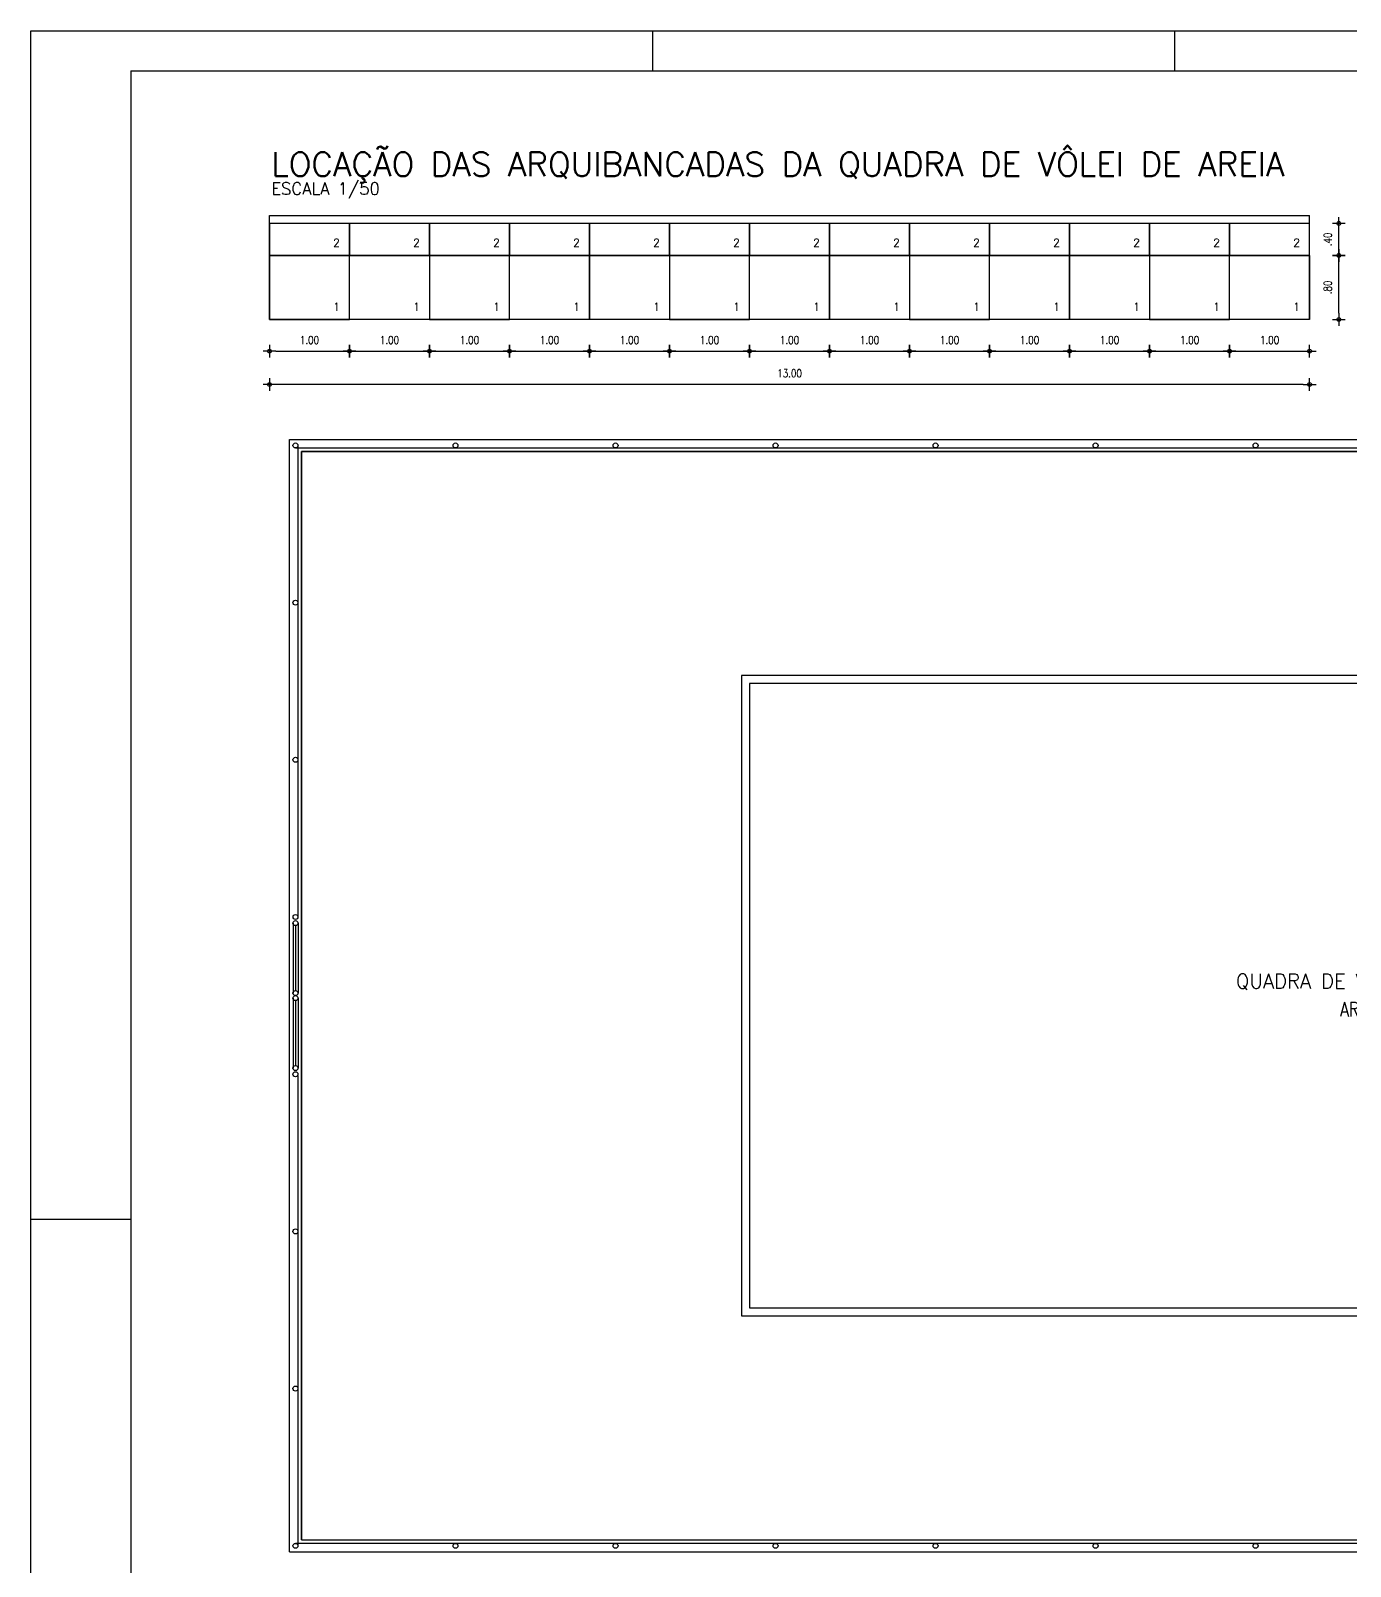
# Model space of a CAD drawing. Extents: x 87 to 216, y 36 to 112.
# Drawn here: x 86.63 to 103.12, y 46.35 to 65.54 of the extents above; entities that cross this region are included whole.
import ezdxf

# ---------------------------------------------------------------- set-up
doc = ezdxf.new("R2010")
doc.units = 0
doc.header["$LTSCALE"] = 0.5
doc.header["$MEASUREMENT"] = 0
doc.header["$PDMODE"] = 34
doc.header["$PDSIZE"] = -5
doc.layers.get('0').update_dxf_attribs({"linetype": 'CONTINUOUS'})
doc.layers.get('DEFPOINTS').update_dxf_attribs({"linetype": 'CONTINUOUS'})
for name, color, linetype in [('06', 6, 'CONTINUOUS'), ('1', 2, 'CONTINUOUS'), ('ARQUIB', 3, 'CONTINUOUS'), ('ARQUIT', 8, 'CONTINUOUS'), ('CERCADURA', 7, 'CONTINUOUS'), ('Cotas', 44, 'CONTINUOUS')]:
    doc.layers.add(name, color=color, linetype=linetype)
doc.styles.add('AMB200', font='ROMANS.SHX')
doc.styles.add('COTAS', font='romans.shx', dxfattribs={"width": 0.8})
doc.styles.get("Standard").update_dxf_attribs({"font": 'romans.shx'})
doc.dimstyles.new('1-50', dxfattribs={"dimtxt": 0.1, "dimasz": 0.08, "dimexe": 0.18, "dimexo": 0.063, "dimgap": 0.04, "dimtad": 0, "dimzin": 4, "dimdsep": 46, "dimtxsty": 'COTAS', "dimblk": 'BOLA', "dimblk1": 'BOLA', "dimblk2": 'BOLA', "dimsah": 1, "dimcen": 0.09, "dimse1": 1, "dimse2": 1, "dimclrd": 44, "dimclre": 44, "dimclrt": 2, "dimadec": 0, "dimazin": 0, "dimtfac": 0.72, "dimtix": 1, "dimtmove": 1, "dimatfit": 3, "dimldrblk": 'BOLA', "dimfxl": 1, "dimtvp": 1.4, "dimtolj": 1, "dimtzin": 4, "dimarcsym": 0})

# ---------------------------------------------------------------- blocks, each defined once
blk = doc.blocks.new('BOLA')
at = {"linetype": 'Continuous'}
for p, q in [((-1, 0), (1, 0)), ((0, -1), (0, 1))]:
    blk.add_line(p, q, dxfattribs=at)
blk.add_circle((0, 0), 0.3, dxfattribs=at)
blk = doc.blocks.new('*D84')
at = {"layer": 'Cotas', "color": 44, "lineweight": -2}
blk.add_line((89.693, 61.533), (90.533, 61.533), dxfattribs=at)
at = {"layer": 'DEFPOINTS', "color": 0}
for p in [(89.613, 61.93), (90.613, 61.93), (90.613, 61.533)]:
    blk.add_point(p, dxfattribs=at)
at = {"layer": 'Cotas', "color": 44, "lineweight": -2, "xscale": 0.08, "yscale": 0.08, "zscale": 0.08, "rotation": 180}
blk.add_blockref('BOLA', (89.613, 61.533), dxfattribs=at)
at = {"layer": 'Cotas', "color": 44, "lineweight": -2, "xscale": 0.08, "yscale": 0.08, "zscale": 0.08}
blk.add_blockref('BOLA', (90.613, 61.533), dxfattribs=at)
at = {"layer": 'Cotas', "color": 2, "insert": (90.113, 61.673), "char_height": 0.1, "attachment_point": 5, "style": 'COTAS'}
blk.add_mtext('\\A1;1.00', dxfattribs=at)
blk = doc.blocks.new('*D85')
at = {"layer": 'Cotas', "color": 44, "lineweight": -2}
blk.add_line((90.693, 61.533), (91.533, 61.533), dxfattribs=at)
at = {"layer": 'DEFPOINTS', "color": 0}
for p in [(90.613, 61.93), (91.613, 61.93), (91.613, 61.533)]:
    blk.add_point(p, dxfattribs=at)
at = {"layer": 'Cotas', "color": 44, "lineweight": -2, "xscale": 0.08, "yscale": 0.08, "zscale": 0.08, "rotation": 180}
blk.add_blockref('BOLA', (90.613, 61.533), dxfattribs=at)
at = {"layer": 'Cotas', "color": 44, "lineweight": -2, "xscale": 0.08, "yscale": 0.08, "zscale": 0.08}
blk.add_blockref('BOLA', (91.613, 61.533), dxfattribs=at)
at = {"layer": 'Cotas', "color": 2, "insert": (91.113, 61.673), "char_height": 0.1, "attachment_point": 5, "style": 'COTAS'}
blk.add_mtext('\\A1;1.00', dxfattribs=at)
blk = doc.blocks.new('*D86')
at = {"layer": 'Cotas', "color": 44, "lineweight": -2}
blk.add_line((91.693, 61.533), (92.533, 61.533), dxfattribs=at)
at = {"layer": 'DEFPOINTS', "color": 0}
for p in [(91.613, 61.93), (92.613, 61.93), (92.613, 61.533)]:
    blk.add_point(p, dxfattribs=at)
at = {"layer": 'Cotas', "color": 44, "lineweight": -2, "xscale": 0.08, "yscale": 0.08, "zscale": 0.08, "rotation": 180}
blk.add_blockref('BOLA', (91.613, 61.533), dxfattribs=at)
at = {"layer": 'Cotas', "color": 44, "lineweight": -2, "xscale": 0.08, "yscale": 0.08, "zscale": 0.08}
blk.add_blockref('BOLA', (92.613, 61.533), dxfattribs=at)
at = {"layer": 'Cotas', "color": 2, "insert": (92.113, 61.673), "char_height": 0.1, "attachment_point": 5, "style": 'COTAS'}
blk.add_mtext('\\A1;1.00', dxfattribs=at)
blk = doc.blocks.new('*D87')
at = {"layer": 'Cotas', "color": 44, "lineweight": -2}
blk.add_line((92.693, 61.533), (93.533, 61.533), dxfattribs=at)
at = {"layer": 'DEFPOINTS', "color": 0}
for p in [(92.613, 61.93), (93.613, 61.93), (93.613, 61.533)]:
    blk.add_point(p, dxfattribs=at)
at = {"layer": 'Cotas', "color": 44, "lineweight": -2, "xscale": 0.08, "yscale": 0.08, "zscale": 0.08, "rotation": 180}
blk.add_blockref('BOLA', (92.613, 61.533), dxfattribs=at)
at = {"layer": 'Cotas', "color": 44, "lineweight": -2, "xscale": 0.08, "yscale": 0.08, "zscale": 0.08}
blk.add_blockref('BOLA', (93.613, 61.533), dxfattribs=at)
at = {"layer": 'Cotas', "color": 2, "insert": (93.113, 61.673), "char_height": 0.1, "attachment_point": 5, "style": 'COTAS'}
blk.add_mtext('\\A1;1.00', dxfattribs=at)
blk = doc.blocks.new('*D88')
at = {"layer": 'Cotas', "color": 44, "lineweight": -2}
blk.add_line((93.693, 61.533), (94.533, 61.533), dxfattribs=at)
at = {"layer": 'DEFPOINTS', "color": 0}
for p in [(93.613, 61.93), (94.613, 61.93), (94.613, 61.533)]:
    blk.add_point(p, dxfattribs=at)
at = {"layer": 'Cotas', "color": 44, "lineweight": -2, "xscale": 0.08, "yscale": 0.08, "zscale": 0.08, "rotation": 180}
blk.add_blockref('BOLA', (93.613, 61.533), dxfattribs=at)
at = {"layer": 'Cotas', "color": 44, "lineweight": -2, "xscale": 0.08, "yscale": 0.08, "zscale": 0.08}
blk.add_blockref('BOLA', (94.613, 61.533), dxfattribs=at)
at = {"layer": 'Cotas', "color": 2, "insert": (94.113, 61.673), "char_height": 0.1, "attachment_point": 5, "style": 'COTAS'}
blk.add_mtext('\\A1;1.00', dxfattribs=at)
blk = doc.blocks.new('*D89')
at = {"layer": 'Cotas', "color": 44, "lineweight": -2}
blk.add_line((94.693, 61.533), (95.533, 61.533), dxfattribs=at)
at = {"layer": 'DEFPOINTS', "color": 0}
for p in [(94.613, 61.93), (95.613, 61.93), (95.613, 61.533)]:
    blk.add_point(p, dxfattribs=at)
at = {"layer": 'Cotas', "color": 44, "lineweight": -2, "xscale": 0.08, "yscale": 0.08, "zscale": 0.08, "rotation": 180}
blk.add_blockref('BOLA', (94.613, 61.533), dxfattribs=at)
at = {"layer": 'Cotas', "color": 44, "lineweight": -2, "xscale": 0.08, "yscale": 0.08, "zscale": 0.08}
blk.add_blockref('BOLA', (95.613, 61.533), dxfattribs=at)
at = {"layer": 'Cotas', "color": 2, "insert": (95.113, 61.673), "char_height": 0.1, "attachment_point": 5, "style": 'COTAS'}
blk.add_mtext('\\A1;1.00', dxfattribs=at)
blk = doc.blocks.new('*D90')
at = {"layer": 'Cotas', "color": 44, "lineweight": -2}
blk.add_line((95.693, 61.533), (96.533, 61.533), dxfattribs=at)
at = {"layer": 'DEFPOINTS', "color": 0}
for p in [(95.613, 61.93), (96.613, 61.93), (96.613, 61.533)]:
    blk.add_point(p, dxfattribs=at)
at = {"layer": 'Cotas', "color": 44, "lineweight": -2, "xscale": 0.08, "yscale": 0.08, "zscale": 0.08, "rotation": 180}
blk.add_blockref('BOLA', (95.613, 61.533), dxfattribs=at)
at = {"layer": 'Cotas', "color": 44, "lineweight": -2, "xscale": 0.08, "yscale": 0.08, "zscale": 0.08}
blk.add_blockref('BOLA', (96.613, 61.533), dxfattribs=at)
at = {"layer": 'Cotas', "color": 2, "insert": (96.113, 61.673), "char_height": 0.1, "attachment_point": 5, "style": 'COTAS'}
blk.add_mtext('\\A1;1.00', dxfattribs=at)
blk = doc.blocks.new('*D91')
at = {"layer": 'Cotas', "color": 44, "lineweight": -2}
blk.add_line((96.693, 61.533), (97.533, 61.533), dxfattribs=at)
at = {"layer": 'DEFPOINTS', "color": 0}
for p in [(96.613, 61.93), (97.613, 61.93), (97.613, 61.533)]:
    blk.add_point(p, dxfattribs=at)
at = {"layer": 'Cotas', "color": 44, "lineweight": -2, "xscale": 0.08, "yscale": 0.08, "zscale": 0.08, "rotation": 180}
blk.add_blockref('BOLA', (96.613, 61.533), dxfattribs=at)
at = {"layer": 'Cotas', "color": 44, "lineweight": -2, "xscale": 0.08, "yscale": 0.08, "zscale": 0.08}
blk.add_blockref('BOLA', (97.613, 61.533), dxfattribs=at)
at = {"layer": 'Cotas', "color": 2, "insert": (97.113, 61.673), "char_height": 0.1, "attachment_point": 5, "style": 'COTAS'}
blk.add_mtext('\\A1;1.00', dxfattribs=at)
blk = doc.blocks.new('*D92')
at = {"layer": 'Cotas', "color": 44, "lineweight": -2}
blk.add_line((97.693, 61.533), (98.533, 61.533), dxfattribs=at)
at = {"layer": 'DEFPOINTS', "color": 0}
for p in [(97.613, 61.93), (98.613, 61.93), (98.613, 61.533)]:
    blk.add_point(p, dxfattribs=at)
at = {"layer": 'Cotas', "color": 44, "lineweight": -2, "xscale": 0.08, "yscale": 0.08, "zscale": 0.08, "rotation": 180}
blk.add_blockref('BOLA', (97.613, 61.533), dxfattribs=at)
at = {"layer": 'Cotas', "color": 44, "lineweight": -2, "xscale": 0.08, "yscale": 0.08, "zscale": 0.08}
blk.add_blockref('BOLA', (98.613, 61.533), dxfattribs=at)
at = {"layer": 'Cotas', "color": 2, "insert": (98.113, 61.673), "char_height": 0.1, "attachment_point": 5, "style": 'COTAS'}
blk.add_mtext('\\A1;1.00', dxfattribs=at)
blk = doc.blocks.new('*D93')
at = {"layer": 'Cotas', "color": 44, "lineweight": -2}
blk.add_line((98.693, 61.533), (99.533, 61.533), dxfattribs=at)
at = {"layer": 'DEFPOINTS', "color": 0}
for p in [(98.613, 61.93), (99.613, 61.93), (99.613, 61.533)]:
    blk.add_point(p, dxfattribs=at)
at = {"layer": 'Cotas', "color": 44, "lineweight": -2, "xscale": 0.08, "yscale": 0.08, "zscale": 0.08, "rotation": 180}
blk.add_blockref('BOLA', (98.613, 61.533), dxfattribs=at)
at = {"layer": 'Cotas', "color": 44, "lineweight": -2, "xscale": 0.08, "yscale": 0.08, "zscale": 0.08}
blk.add_blockref('BOLA', (99.613, 61.533), dxfattribs=at)
at = {"layer": 'Cotas', "color": 2, "insert": (99.113, 61.673), "char_height": 0.1, "attachment_point": 5, "style": 'COTAS'}
blk.add_mtext('\\A1;1.00', dxfattribs=at)
blk = doc.blocks.new('*D94')
at = {"layer": 'Cotas', "color": 44, "lineweight": -2}
blk.add_line((99.693, 61.533), (100.533, 61.533), dxfattribs=at)
at = {"layer": 'DEFPOINTS', "color": 0}
for p in [(99.613, 61.93), (100.613, 61.93), (100.613, 61.533)]:
    blk.add_point(p, dxfattribs=at)
at = {"layer": 'Cotas', "color": 44, "lineweight": -2, "xscale": 0.08, "yscale": 0.08, "zscale": 0.08, "rotation": 180}
blk.add_blockref('BOLA', (99.613, 61.533), dxfattribs=at)
at = {"layer": 'Cotas', "color": 44, "lineweight": -2, "xscale": 0.08, "yscale": 0.08, "zscale": 0.08}
blk.add_blockref('BOLA', (100.613, 61.533), dxfattribs=at)
at = {"layer": 'Cotas', "color": 2, "insert": (100.113, 61.673), "char_height": 0.1, "attachment_point": 5, "style": 'COTAS'}
blk.add_mtext('\\A1;1.00', dxfattribs=at)
blk = doc.blocks.new('*D95')
at = {"layer": 'Cotas', "color": 44, "lineweight": -2}
blk.add_line((100.693, 61.533), (101.533, 61.533), dxfattribs=at)
at = {"layer": 'DEFPOINTS', "color": 0}
for p in [(100.613, 61.93), (101.613, 61.93), (101.613, 61.533)]:
    blk.add_point(p, dxfattribs=at)
at = {"layer": 'Cotas', "color": 44, "lineweight": -2, "xscale": 0.08, "yscale": 0.08, "zscale": 0.08, "rotation": 180}
blk.add_blockref('BOLA', (100.613, 61.533), dxfattribs=at)
at = {"layer": 'Cotas', "color": 44, "lineweight": -2, "xscale": 0.08, "yscale": 0.08, "zscale": 0.08}
blk.add_blockref('BOLA', (101.613, 61.533), dxfattribs=at)
at = {"layer": 'Cotas', "color": 2, "insert": (101.113, 61.673), "char_height": 0.1, "attachment_point": 5, "style": 'COTAS'}
blk.add_mtext('\\A1;1.00', dxfattribs=at)
blk = doc.blocks.new('*D96')
at = {"layer": 'Cotas', "color": 44, "lineweight": -2}
blk.add_line((101.693, 61.533), (102.533, 61.533), dxfattribs=at)
at = {"layer": 'DEFPOINTS', "color": 0}
for p in [(101.613, 61.93), (102.613, 61.93), (102.613, 61.533)]:
    blk.add_point(p, dxfattribs=at)
at = {"layer": 'Cotas', "color": 44, "lineweight": -2, "xscale": 0.08, "yscale": 0.08, "zscale": 0.08, "rotation": 180}
blk.add_blockref('BOLA', (101.613, 61.533), dxfattribs=at)
at = {"layer": 'Cotas', "color": 44, "lineweight": -2, "xscale": 0.08, "yscale": 0.08, "zscale": 0.08}
blk.add_blockref('BOLA', (102.613, 61.533), dxfattribs=at)
at = {"layer": 'Cotas', "color": 2, "insert": (102.113, 61.673), "char_height": 0.1, "attachment_point": 5, "style": 'COTAS'}
blk.add_mtext('\\A1;1.00', dxfattribs=at)
blk = doc.blocks.new('*D97')
at = {"layer": 'Cotas', "color": 44, "lineweight": -2}
blk.add_line((102.533, 61.117), (89.693, 61.117), dxfattribs=at)
at = {"layer": 'DEFPOINTS', "color": 0}
for p in [(89.613, 61.93), (102.613, 61.93), (89.613, 61.117)]:
    blk.add_point(p, dxfattribs=at)
at = {"layer": 'Cotas', "color": 44, "lineweight": -2, "xscale": 0.08, "yscale": 0.08, "zscale": 0.08, "rotation": 180}
blk.add_blockref('BOLA', (89.613, 61.117), dxfattribs=at)
at = {"layer": 'Cotas', "color": 44, "lineweight": -2, "xscale": 0.08, "yscale": 0.08, "zscale": 0.08}
blk.add_blockref('BOLA', (102.613, 61.117), dxfattribs=at)
at = {"layer": 'Cotas', "color": 2, "insert": (96.113, 61.257), "char_height": 0.1, "attachment_point": 5, "style": 'COTAS'}
blk.add_mtext('\\A1;13.00', dxfattribs=at)
blk = doc.blocks.new('*D98')
at = {"layer": 'Cotas', "color": 44, "lineweight": -2}
blk.add_line((102.979, 62.01), (102.979, 62.65), dxfattribs=at)
at = {"layer": 'DEFPOINTS', "color": 0}
for p in [(102.613, 62.73), (102.979, 62.73), (102.613, 61.93)]:
    blk.add_point(p, dxfattribs=at)
at = {"layer": 'Cotas', "color": 44, "lineweight": -2, "xscale": 0.08, "yscale": 0.08, "zscale": 0.08}
for p, rotation in [((102.979, 62.73), 90), ((102.979, 61.93), 270)]:
    blk.add_blockref('BOLA', p, dxfattribs=dict(at, rotation=rotation))
at = {"layer": 'Cotas', "color": 2, "insert": (102.839, 62.33), "char_height": 0.1, "attachment_point": 5, "rotation": 90, "style": 'COTAS'}
blk.add_mtext('\\A1;.80', dxfattribs=at)
blk = doc.blocks.new('*D99')
at = {"layer": 'Cotas', "color": 44, "lineweight": -2}
blk.add_line((102.979, 62.81), (102.979, 63.05), dxfattribs=at)
at = {"layer": 'DEFPOINTS', "color": 0}
for p in [(102.613, 63.13), (102.979, 63.13), (102.613, 62.73)]:
    blk.add_point(p, dxfattribs=at)
at = {"layer": 'Cotas', "color": 44, "lineweight": -2, "xscale": 0.08, "yscale": 0.08, "zscale": 0.08}
for p, rotation in [((102.979, 63.13), 90), ((102.979, 62.73), 270)]:
    blk.add_blockref('BOLA', p, dxfattribs=dict(at, rotation=rotation))
at = {"layer": 'Cotas', "color": 2, "insert": (102.839, 62.93), "char_height": 0.1, "attachment_point": 5, "rotation": 90, "style": 'COTAS'}
blk.add_mtext('\\A1;.40', dxfattribs=at)

msp = doc.modelspace()

# ---------------------------------------------------------------- linework, layer by layer
at = {"layer": '06'}
for q in [(128.179, 65.038), (87.879, 36.338)]:
    msp.add_line((87.879, 65.038), q, dxfattribs=at)
at = {"layer": 'ARQUIB'}
for points in [[(89.613, 62.73), (90.613, 62.73), (90.613, 63.13), (89.613, 63.13)], [(90.613, 62.73), (91.613, 62.73), (91.613, 63.13), (90.613, 63.13)], [(91.613, 62.73), (92.613, 62.73), (92.613, 63.13), (91.613, 63.13)], [(92.613, 62.73), (93.613, 62.73), (93.613, 63.13), (92.613, 63.13)], [(93.613, 62.73), (94.613, 62.73), (94.613, 63.13), (93.613, 63.13)], [(94.613, 62.73), (95.613, 62.73), (95.613, 63.13), (94.613, 63.13)], [(95.613, 62.73), (96.613, 62.73), (96.613, 63.13), (95.613, 63.13)], [(96.613, 62.73), (97.613, 62.73), (97.613, 63.13), (96.613, 63.13)], [(97.613, 62.73), (98.613, 62.73), (98.613, 63.13), (97.613, 63.13)], [(98.613, 62.73), (99.613, 62.73), (99.613, 63.13), (98.613, 63.13)], [(99.613, 62.73), (100.613, 62.73), (100.613, 63.13), (99.613, 63.13)], [(100.613, 62.73), (101.613, 62.73), (101.613, 63.13), (100.613, 63.13)], [(101.613, 62.73), (102.613, 62.73), (102.613, 63.13), (101.613, 63.13)], [(89.613, 61.93), (90.613, 61.93), (90.613, 62.73), (89.613, 62.73)], [(91.613, 61.93), (90.613, 61.93), (90.613, 62.73), (91.613, 62.73)], [(91.613, 61.93), (92.613, 61.93), (92.613, 62.73), (91.613, 62.73)], [(93.613, 61.93), (92.613, 61.93), (92.613, 62.73), (93.613, 62.73)], [(94.613, 61.93), (93.613, 61.93), (93.613, 62.73), (94.613, 62.73)], [(94.613, 61.93), (95.613, 61.93), (95.613, 62.73), (94.613, 62.73)], [(96.613, 61.93), (95.613, 61.93), (95.613, 62.73), (96.613, 62.73)], [(97.613, 61.93), (96.613, 61.93), (96.613, 62.73), (97.613, 62.73)], [(97.613, 61.93), (98.613, 61.93), (98.613, 62.73), (97.613, 62.73)], [(99.613, 61.93), (98.613, 61.93), (98.613, 62.73), (99.613, 62.73)], [(100.613, 61.93), (99.613, 61.93), (99.613, 62.73), (100.613, 62.73)], [(100.613, 61.93), (101.613, 61.93), (101.613, 62.73), (100.613, 62.73)], [(102.613, 61.93), (101.613, 61.93), (101.613, 62.73), (102.613, 62.73)]]:
    msp.add_lwpolyline(points, close=True, dxfattribs=at)
at = {"layer": 'ARQUIT'}
for p, q in [((102.613, 61.93), (102.613, 63.23)), ((102.613, 63.13), (89.613, 63.13)), ((102.613, 62.73), (89.613, 62.73)), ((102.613, 61.93), (89.613, 61.93)), ((89.863, 60.43), (117.163, 60.43)), ((89.863, 46.53), (89.863, 60.43)), ((89.938, 60.324), (117.088, 60.324)), ((89.97, 54.463), (89.97, 60.355)), ((90.013, 46.68), (90.013, 60.28)), ((90.013, 60.28), (117.013, 60.28)), ((89.907, 54.386), (89.907, 53.512)), ((89.938, 54.354), (89.938, 53.543)), ((89.97, 54.386), (89.97, 53.512)), ((89.907, 53.449), (89.907, 52.575)), ((89.938, 53.418), (89.938, 52.606)), ((89.97, 53.449), (89.97, 52.575)), ((89.97, 46.605), (89.97, 52.473)), ((89.938, 46.637), (117.088, 46.637)), ((90.013, 46.68), (117.013, 46.68)), ((89.863, 46.53), (117.163, 46.53))]:
    msp.add_line(p, q, dxfattribs=at)
for points in [[(89.613, 63.23), (102.613, 63.23)], [(102.613, 61.93), (89.613, 61.93), (89.613, 63.23)], [(90.013, 60.28), (90.013, 46.68), (117.013, 46.68), (117.013, 60.28), (90.013, 60.28)]]:
    msp.add_lwpolyline(points, dxfattribs=at)
for points in [[(111.513, 49.48), (111.513, 57.48), (95.513, 57.48), (95.513, 49.48)], [(111.413, 49.58), (111.413, 57.38), (95.613, 57.38), (95.613, 49.58)]]:
    msp.add_lwpolyline(points, close=True, dxfattribs=at)
for centre in [(89.938, 60.355), (91.938, 60.355), (93.938, 60.355), (95.938, 60.355), (97.938, 60.355), (99.938, 60.355), (101.938, 60.355), (89.938, 58.391), (89.938, 56.427), (89.938, 54.463), (89.938, 54.386), (89.938, 53.512), (89.938, 53.449), (89.938, 52.575), (89.938, 52.498), (89.938, 50.534), (89.938, 48.57), (89.938, 46.605), (91.938, 46.605), (93.938, 46.605), (95.938, 46.605), (97.938, 46.605), (99.938, 46.605), (101.938, 46.605)]:
    msp.add_circle(centre, 0.0312, dxfattribs=at)
at = {"layer": 'CERCADURA'}
for p, q in [((86.629, 35.838), (86.629, 65.538)), ((86.629, 65.538), (128.679, 65.538)), ((94.404, 65.038), (94.404, 65.538)), ((100.929, 65.038), (100.929, 65.538)), ((100.929, 65.038), (100.929, 65.538)), ((86.629, 50.688), (87.879, 50.688))]:
    msp.add_line(p, q, dxfattribs=at)

# ---------------------------------------------------------------- texts
at = {"layer": '1', "color": 5, "linetype": 'Continuous'}
msp.add_text('LOCAÇÃO DAS ARQUIBANCADAS DA QUADRA DE VÔLEI DE AREIA', height=0.3, dxfattribs=at).set_placement((89.636, 63.72))
at = {"layer": '1', "linetype": 'Continuous'}
for s, height, p in [('ESCALA 1/50', 0.15, (89.636, 63.49)), ('2', 0.1, (90.408, 62.838)), ('2', 0.1, (91.408, 62.838)), ('2', 0.1, (92.408, 62.838)), ('2', 0.1, (93.408, 62.838)), ('2', 0.1, (94.408, 62.838)), ('2', 0.1, (95.408, 62.838)), ('2', 0.1, (96.408, 62.838)), ('2', 0.1, (97.408, 62.838)), ('2', 0.1, (98.408, 62.838)), ('2', 0.1, (99.408, 62.838)), ('2', 0.1, (100.408, 62.838)), ('2', 0.1, (101.408, 62.838)), ('2', 0.1, (102.408, 62.838)), ('1', 0.1, (90.408, 62.038)), ('1', 0.1, (91.408, 62.038)), ('1', 0.1, (92.408, 62.038)), ('1', 0.1, (93.408, 62.038)), ('1', 0.1, (94.408, 62.038)), ('1', 0.1, (95.408, 62.038)), ('1', 0.1, (96.408, 62.038)), ('1', 0.1, (97.408, 62.038)), ('1', 0.1, (98.408, 62.038)), ('1', 0.1, (99.408, 62.038)), ('1', 0.1, (100.408, 62.038)), ('1', 0.1, (101.408, 62.038)), ('1', 0.1, (102.408, 62.038))]:
    msp.add_text(s, height=height, dxfattribs=at).set_placement(p)
at = {"layer": 'ARQUIT', "style": 'AMB200'}
msp.add_text('QUADRA DE VÔLEI DE AREIA', height=0.18, dxfattribs=at).set_placement((101.691, 53.571))
at = {"layer": 'ARQUIT', "style": 'AMB200', "width": 0.7837}
msp.add_text('AREIA FINA', height=0.18, dxfattribs=at).set_placement((102.995, 53.22))

# ---------------------------------------------------------------- dimensions: what is measured, and where the dimension line sits
at = {"layer": 'Cotas'}
for base, p1, p2, picture, middle in [((102.979, 63.13), (102.613, 62.73), (102.613, 63.13), '*D99', (102.839, 62.93)), ((102.979, 62.73), (102.613, 61.93), (102.613, 62.73), '*D98', (102.839, 62.33))]:
    dim = msp.add_linear_dim(base=base, p1=p1, p2=p2, angle=90, dimstyle='1-50', dxfattribs=at)
    dim.commit()
    dim.dimension.update_dxf_attribs({"geometry": picture, "text_midpoint": middle})
for base, p1, p2, picture, middle in [((90.613, 61.533), (89.613, 61.93), (90.613, 61.93), '*D84', (90.113, 61.673)), ((89.613, 61.117), (102.613, 61.93), (89.613, 61.93), '*D97', (96.113, 61.257)), ((91.613, 61.533), (90.613, 61.93), (91.613, 61.93), '*D85', (91.113, 61.673)), ((92.613, 61.533), (91.613, 61.93), (92.613, 61.93), '*D86', (92.113, 61.673)), ((93.613, 61.533), (92.613, 61.93), (93.613, 61.93), '*D87', (93.113, 61.673)), ((94.613, 61.533), (93.613, 61.93), (94.613, 61.93), '*D88', (94.113, 61.673)), ((95.613, 61.533), (94.613, 61.93), (95.613, 61.93), '*D89', (95.113, 61.673)), ((96.613, 61.533), (95.613, 61.93), (96.613, 61.93), '*D90', (96.113, 61.673)), ((97.613, 61.533), (96.613, 61.93), (97.613, 61.93), '*D91', (97.113, 61.673)), ((98.613, 61.533), (97.613, 61.93), (98.613, 61.93), '*D92', (98.113, 61.673)), ((99.613, 61.533), (98.613, 61.93), (99.613, 61.93), '*D93', (99.113, 61.673)), ((100.613, 61.533), (99.613, 61.93), (100.613, 61.93), '*D94', (100.113, 61.673)), ((101.613, 61.533), (100.613, 61.93), (101.613, 61.93), '*D95', (101.113, 61.673)), ((102.613, 61.533), (101.613, 61.93), (102.613, 61.93), '*D96', (102.113, 61.673))]:
    dim = msp.add_linear_dim(base=base, p1=p1, p2=p2, dimstyle='1-50', dxfattribs=at)
    dim.commit()
    dim.dimension.update_dxf_attribs({"geometry": picture, "text_midpoint": middle})

doc.saveas('drawing.dxf')
